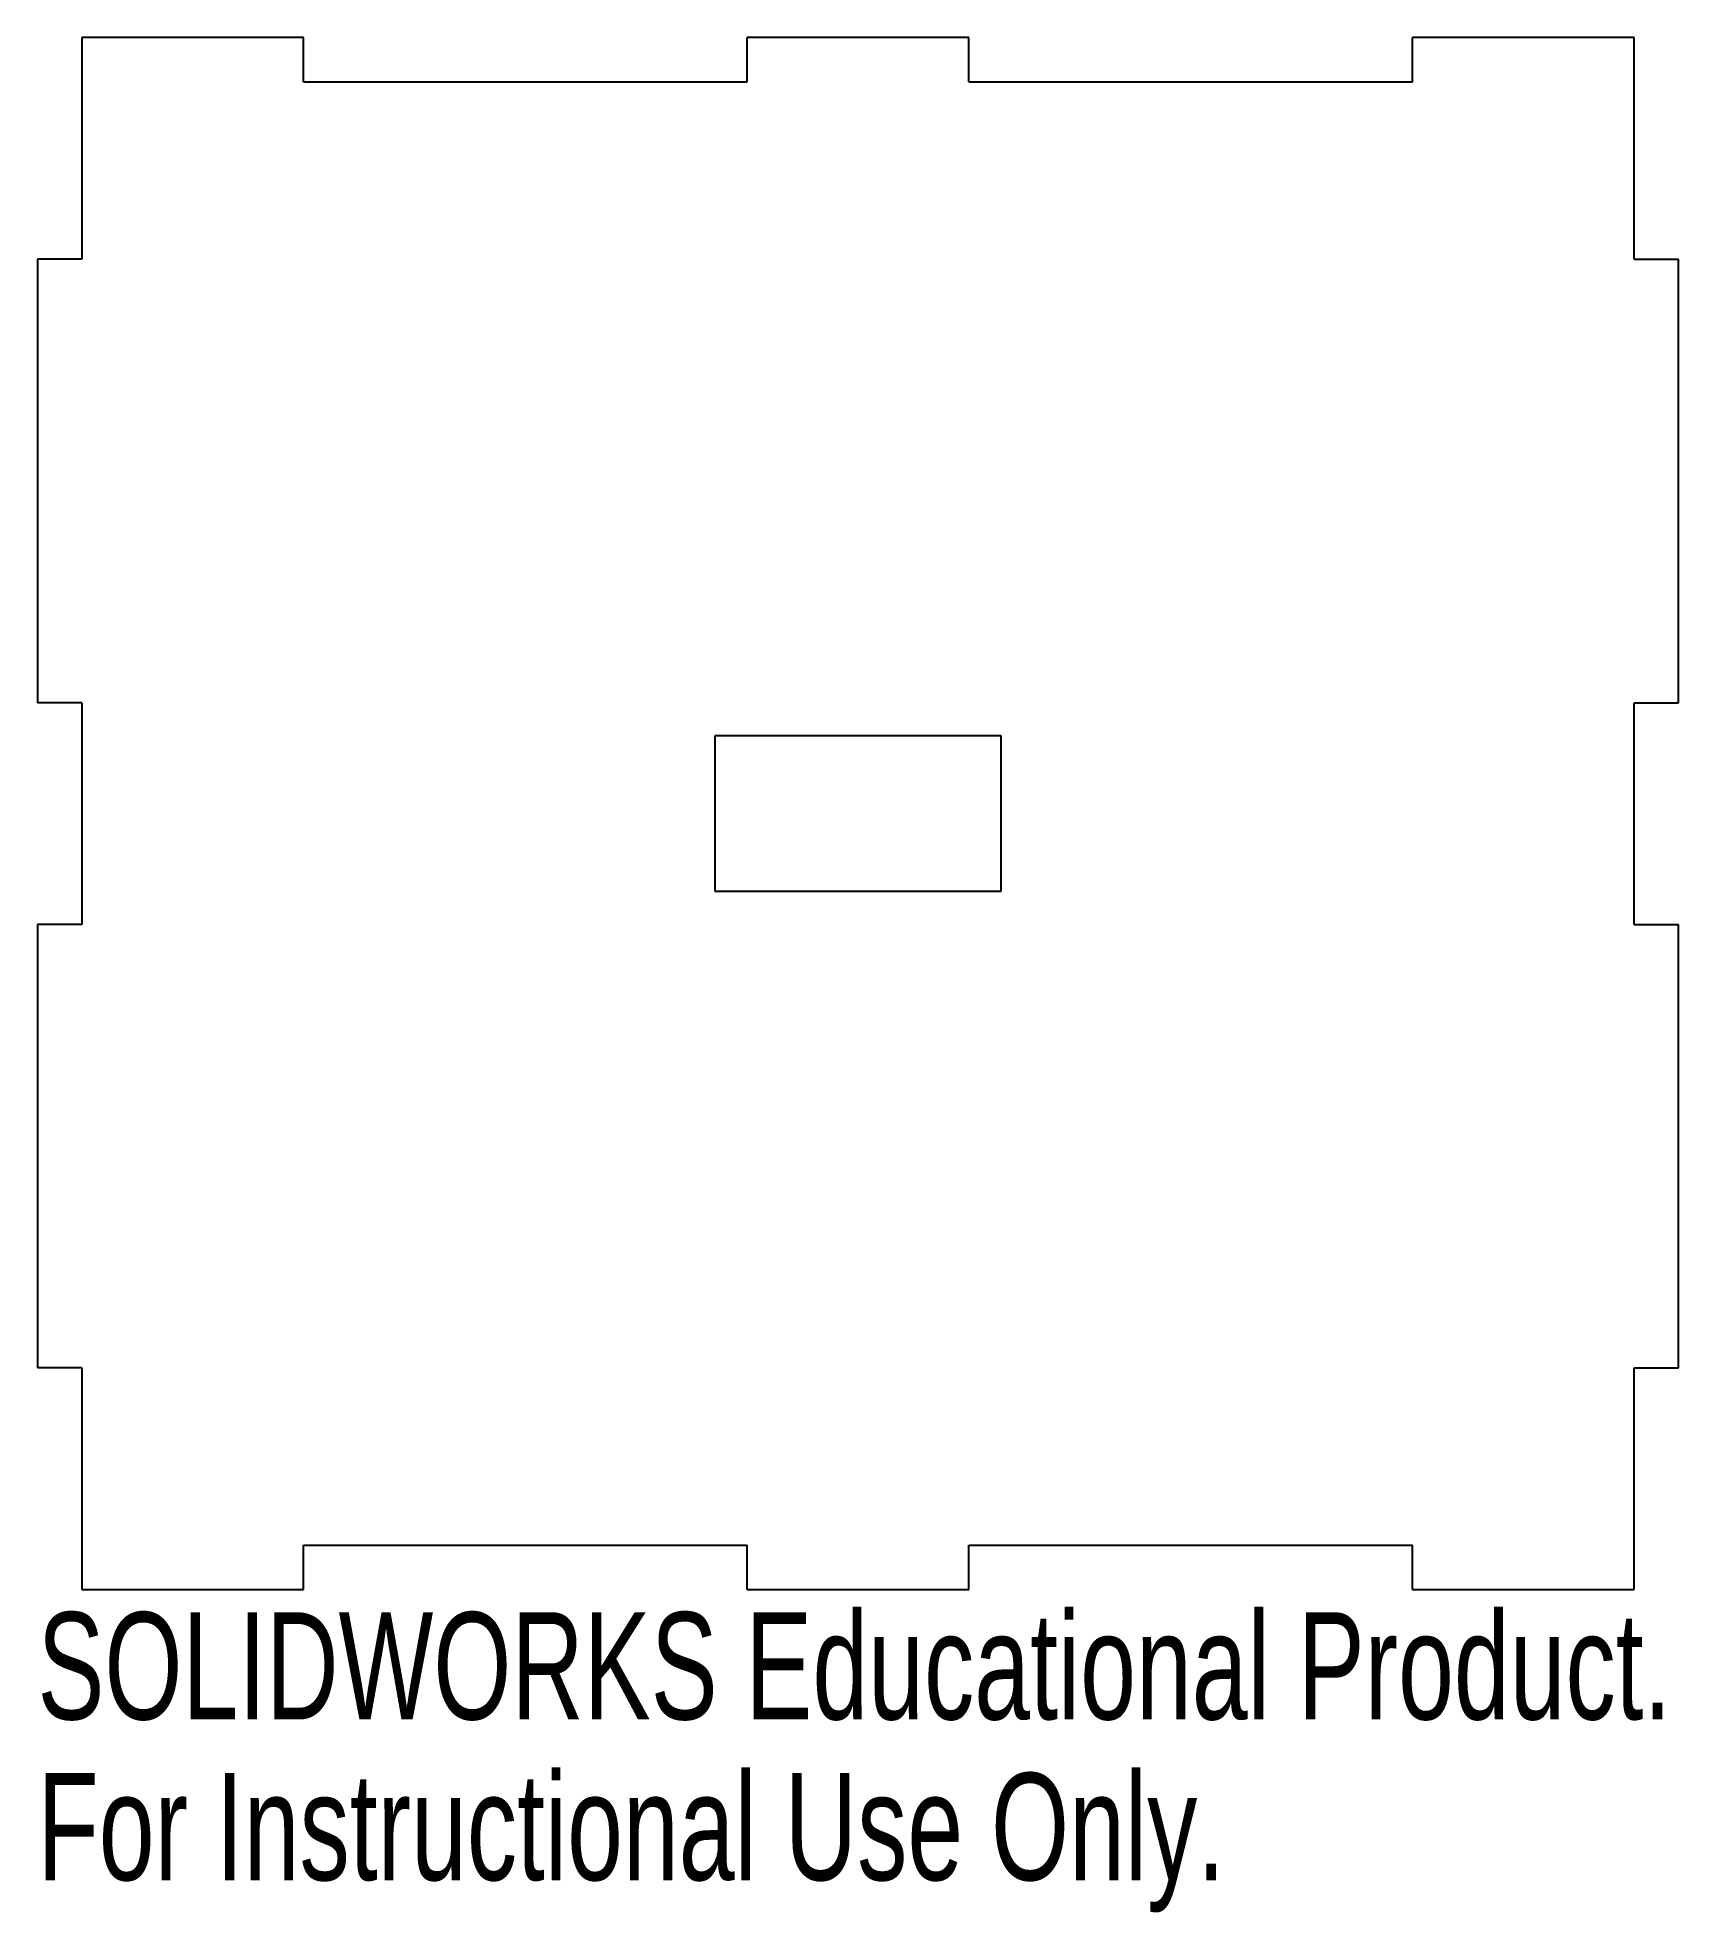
# Model space of a CAD drawing. Header units: millimetres. Extents: x -37 to 37, y -49.6 to 35.
import ezdxf

# ---------------------------------------------------------------- set-up
doc = ezdxf.new("R2010")
doc.units = ezdxf.units.MM
doc.styles.add('SLDTEXTSTYLE0', font='TXT', dxfattribs={"width": 0.7})

msp = doc.modelspace()

# ---------------------------------------------------------------- linework, layer by layer
at = {"color": 7, "linetype": 'Continuous', "lineweight": 25}
for p, q in [((-35, 35), (-35, 25)), ((-25, 35), (-35, 35)), ((-25, 33), (-25, 35)), ((-5, 33), (-5, 35)), ((5, 35), (-5, 35)), ((5, 33), (5, 35)), ((25, 33), (25, 35)), ((35, 35), (25, 35)), ((35, 25), (35, 35)), ((-25, 33), (-5, 33)), ((5, 33), (25, 33)), ((-37, 25), (-37, 5)), ((-35, 25), (-37, 25)), ((35, 25), (37, 25)), ((37, 5), (37, 25)), ((-35, 5), (-37, 5)), ((-35, 5), (-35, -5)), ((35, 5), (37, 5)), ((35, -5), (35, 5)), ((-6.45, 3.5), (-6.45, -3.5)), ((6.45, 3.5), (-6.45, 3.5)), ((6.45, -3.5), (6.45, 3.5)), ((-6.45, -3.5), (6.45, -3.5)), ((-37, -5), (-37, -25)), ((-35, -5), (-37, -5)), ((35, -5), (37, -5)), ((37, -25), (37, -5)), ((-35, -25), (-37, -25)), ((-35, -25), (-35, -35)), ((35, -25), (37, -25)), ((35, -35), (35, -25)), ((-25, -33), (-5, -33)), ((-25, -35), (-25, -33)), ((-5, -35), (-5, -33)), ((5, -33), (25, -33)), ((5, -35), (5, -33)), ((25, -35), (25, -33)), ((-35, -35), (-25, -35)), ((-5, -35), (5, -35)), ((25, -35), (35, -35))]:
    msp.add_line(p, q, dxfattribs=at)

# ---------------------------------------------------------------- texts
at = {"color": 7, "linetype": 'Continuous', "char_height": 4.83362, "attachment_point": 1, "style": 'SLDTEXTSTYLE0'}
for s, insert in [('SOLIDWORKS Educational Product.', (-37, -36.02)), ('For Instructional Use Only.', (-37, -43.27))]:
    msp.add_mtext(s, dxfattribs=dict(at, insert=insert))

doc.saveas('drawing.dxf')
